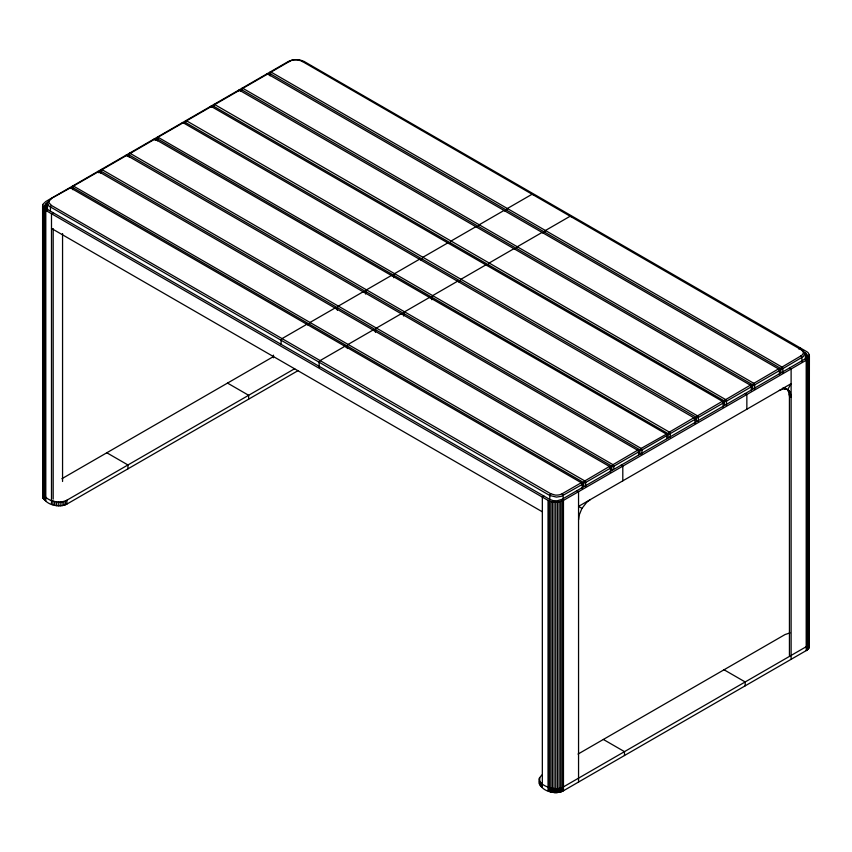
<?xml version="1.0" encoding="UTF-8"?>
<svg xmlns="http://www.w3.org/2000/svg" width="852" height="852" viewBox="0 0 852 852"><rect width="100%" height="100%" fill="white"/><g stroke="black" fill="none" stroke-linecap="round" stroke-linejoin="round"><path stroke-width="1.28" d="M298.147 370.577L66.914 504.075C59.278 508.42 42.866 504.501 42.983 494.703M808.867 644.208L809.262 647.137L806.205 650.608L563.46 790.752C555.792 795.118 539.444 791.157 539.518 781.38M542.341 774.681C531.073 784 556.686 792.466 563.46 786.875L806.194 646.732L809.017 643.91L809.017 640.651L809.017 647.786L806.194 650.608L806.205 360.247C810.252 358.66 810.263 352.93 806.205 351.343L303.962 61.376L299.627 59.842L292.875 59.842L288.54 61.376L45.795 201.519L43.143 204.033L42.6 205.971L42.643 496.876M578.551 519.805L579.115 515.332L581.927 508.346M723.178 401.995A1.395 0.809 0 0 1 723.38 402.964L698.044 417.587A1.395 0.809 0 0 1 696.968 417.661L185.566 122.56L185.853 121.57L186.567 120.824L697.596 415.904A1.459 0.841 60 0 1 698.044 416.458A1.374 0.788 60 0 1 698.342 417.448L698.342 421.58M238.539 90.823A1.374 0.788 60 0 1 238.666 90.312A1.459 0.841 60 0 1 239.274 90.12L751.315 385.711A1.47 0.852 0 0 1 751.677 386.073A1.395 0.809 0 0 1 751.549 386.702L726.213 401.324A1.395 0.809 0 0 1 725.127 401.409L213.724 106.308L214.022 105.318L214.725 104.562L725.755 399.641A1.459 0.841 60 0 1 726.213 400.206A1.374 0.788 60 0 1 726.5 401.196L726.5 405.318M241.883 90.046L242.895 88.299L267.698 73.975L268.71 74.561A1.395 0.809 0 0 0 266.995 74.422L266.697 74.561A1.374 0.788 60 0 1 266.825 74.049A1.459 0.841 60 0 1 267.443 73.868L779.473 369.448A1.395 0.809 0 0 1 779.708 370.439L754.371 385.061A1.395 0.809 0 0 1 753.296 385.147L241.521 89.673A1.395 0.809 0 0 1 241.659 89.055L241.883 88.885A1.374 0.788 60 0 1 242.181 88.235A1.459 0.841 60 0 1 242.628 88.193L753.924 383.379A1.459 0.841 60 0 1 754.371 383.943A1.374 0.788 60 0 1 754.67 384.934L754.67 389.066M44.975 208.633L45.081 205.204L47.467 202.488L47.467 210.444M309.201 324.09L310.203 322.344L335.017 308.019L336.018 308.605M421.91 259.019L422.911 257.272L447.726 242.948L448.727 243.534M450.069 242.756L451.081 241.02L475.885 226.696L476.896 227.271M459.984 281L460.985 279.254L485.8 264.929L486.801 265.515M478.238 226.494L479.239 224.758L504.054 210.433L505.055 211.008M488.143 264.738L489.154 263.002L513.958 248.677L514.97 249.253M506.397 210.242L507.398 208.495L532.212 194.171L533.214 194.757M516.312 248.475L517.313 246.739L542.128 232.415L543.129 232.99M544.471 232.223L545.472 230.477L570.286 216.152L571.298 216.738M289.158 61.589L290.17 61.014A8.051 4.643 0 0 1 297.124 59.704L301.565 61.014L803.447 351.035L804.725 353.772L803.447 356.509L782.541 368.81A1.395 0.809 0 0 1 781.454 368.884L269.679 73.41A1.395 0.809 0 0 1 269.818 72.793L270.052 72.622A1.374 0.788 60 0 1 270.18 72.122A1.459 0.841 60 0 1 270.798 71.93L782.083 367.127A1.459 0.841 60 0 1 782.7 368.021A1.374 0.788 60 0 1 782.828 368.671L782.828 372.803M809.017 647.786L809.4 355.795M43.143 494.384C41.663 496.822 43.548 499.655 45.795 500.784L45.795 210.423L43.133 207.92L42.6 205.971M584.419 481.167L609.436 466.459L610.809 467.407A1.395 0.809 0 0 1 610.671 468.036L585.335 482.658A1.395 0.809 0 0 1 583.663 482.541L72.857 187.632A1.47 0.852 0 0 1 72.633 186.609L72.857 186.471M612.577 464.915L637.85 450.09L638.563 450.506L638.595 454.915M640.736 448.653L666.626 434.019M668.98 432.347L694.252 417.533L694.966 417.938L694.998 423.508M697.128 416.095L722.411 401.271L723.146 401.963L723.146 407.256M725.297 399.833L750.569 385.019L751.315 385.711L751.315 391.004M753.456 383.57L778.728 368.756L779.473 369.448L779.473 374.742M781.614 367.318L800.933 355.902A8.051 4.643 0 0 0 803.202 351.876L800.933 349.32L801.945 349.895M71.217 188.271L70.503 187.823L50.683 198.793L47.936 201.892L47.605 203.309L48.883 206.046L549.764 495.491L556.473 497.099L561.212 496.365L582.512 484.287A1.395 0.809 0 0 0 582.651 483.67L581.277 482.722L562.16 493.755A8.051 4.643 0 0 1 555.206 495.055L550.765 493.755L51.397 205.439L50.47 206.695L50.385 211.317M550.765 493.755L549.838 495.001L549.764 499.623M240.541 90.823L239.54 90.237L213.49 105.307A1.395 0.809 0 0 0 213.362 105.936L213.724 106.308M127.502 155.756A1.395 0.809 0 0 1 127.779 155.884L126.82 155.32L100.77 170.389A1.395 0.809 0 0 0 100.642 171.007L612.418 466.481A1.395 0.809 0 0 0 613.493 466.406L638.83 451.773A1.395 0.809 0 0 0 638.957 451.155A1.47 0.852 0 0 0 638.595 450.783L126.565 155.202A1.459 0.841 60 0 0 125.947 155.394A1.374 0.788 60 0 0 125.819 155.895L126.107 155.767A1.395 0.809 0 0 1 126.447 155.682M155.352 139.419A1.47 0.852 0 0 1 155.991 139.632L154.989 139.057L128.94 154.127A1.395 0.809 0 0 0 128.801 154.755L640.576 450.218A1.395 0.809 0 0 0 641.652 450.144L666.988 435.521A1.395 0.809 0 0 0 667.127 434.893A1.47 0.852 0 0 0 666.754 434.52L666.722 434.243M157.183 137.8A1.47 0.852 0 0 0 157.407 138.812L668.181 433.711A1.47 0.852 0 0 0 668.82 433.913A1.395 0.809 0 0 0 669.896 433.838L695.232 419.216A1.395 0.809 0 0 0 695.36 418.588L182.967 122.635A1.459 0.841 60 0 0 182.349 122.826A1.374 0.788 60 0 0 182.253 123.05M613.781 468.334L613.781 466.268A1.374 0.788 60 0 0 613.493 465.277A1.459 0.841 60 0 0 613.046 464.723L102.016 169.644L101.037 171.06L101.005 173.446M641.95 454.137L641.95 450.005A1.374 0.788 60 0 0 641.652 449.015A1.459 0.841 60 0 0 641.205 448.461L130.175 153.381L129.195 154.798L129.174 157.183M590.287 499.613L586.655 502.371L581.98 508.378L578.551 506.386L791.114 383.666L787.674 389.62L784.596 388.086L786.002 388.65M290.17 61.014L270.798 72.228L270.052 75.849M98.875 172.818L101.143 171.508M155.064 140.378L157.354 139.046M53.175 212.744L51.493 213.714L51.493 504.075M61.919 478.696L273.567 356.509M42.973 497.962L42.983 490.827C42.866 500.635 59.278 504.544 66.914 500.199L294.685 368.703M544.013 496.141L542.341 497.099L542.341 787.461M798.825 349.022L800.507 348.053M45.795 210.423L548.038 500.39L552.373 501.935L557.464 502.158L563.46 500.39L806.205 360.247M578.029 754.073L785.075 634.538L789.964 632.908M779.378 390.44L782.999 389.013L786.268 389.044M548.038 500.39L548.038 790.752C552.756 793.212 558.742 793.223 563.46 790.752L563.46 500.39M270.553 72.25L271.053 72.047L270.51 72.132M242.383 88.512L242.895 88.299L242.351 88.395M214.225 104.764L214.47 104.445A1.459 0.841 60 0 0 214.022 104.487A1.374 0.788 60 0 0 213.724 105.147M186.055 121.027L186.3 120.707A1.459 0.841 60 0 0 185.853 120.75A1.374 0.788 60 0 0 185.566 121.399L211.381 106.5L212.35 106.798M157.908 137.279L183.223 122.752L184.202 123.05M129.664 153.584L129.909 153.264A1.459 0.841 60 0 0 129.461 153.307A1.374 0.788 60 0 0 129.195 153.679M101.505 169.846L101.75 169.527A1.459 0.841 60 0 0 101.303 169.569A1.374 0.788 60 0 0 101.037 169.931M73.347 186.098L98.672 171.571L99.386 172.019M301.565 61.014L302.567 61.589M214.182 104.647L214.725 104.562M186.024 120.909L186.567 120.824M157.865 137.161L669.448 432.156A1.459 0.841 60 0 1 669.896 432.72A1.374 0.788 60 0 1 670.183 433.711L670.183 437.832M129.632 153.466L130.175 153.381M101.463 169.729L102.016 169.644M73.315 185.981L584.887 480.975A1.459 0.841 60 0 1 585.335 481.529A1.374 0.788 60 0 1 585.633 482.52L585.633 486.652M779.473 370.609A1.374 0.788 60 0 0 779.346 369.949A1.459 0.841 60 0 0 778.728 369.054L779.016 368.959M751.315 386.872A1.374 0.788 60 0 0 751.187 386.212A1.459 0.841 60 0 0 750.569 385.317L750.857 385.221M722.688 401.473L211.115 106.383A1.459 0.841 60 0 0 210.497 106.575A1.374 0.788 60 0 0 210.401 106.798M694.998 419.386A1.374 0.788 60 0 0 694.87 418.726A1.459 0.841 60 0 0 694.252 417.831L694.54 417.725M666.296 434.03L154.723 138.94A1.459 0.841 60 0 0 154.105 139.132A1.374 0.788 60 0 0 154.01 139.355M638.595 451.943A1.374 0.788 60 0 0 638.467 451.294A1.459 0.841 60 0 0 637.85 450.399L638.137 450.293M609.436 466.459L609.702 466.651A1.459 0.841 60 0 1 610.309 467.546A1.374 0.788 60 0 1 610.447 468.195L610.447 472.327M582.278 488.59L582.278 484.458A1.374 0.788 60 0 0 581.991 483.467A1.459 0.841 60 0 0 581.533 482.903L581.82 482.807M722.645 401.601L722.411 401.58A1.459 0.841 60 0 1 723.018 402.474A1.374 0.788 60 0 1 723.146 403.124M666.253 434.158L666.019 434.137A1.459 0.841 60 0 1 666.626 435.031A1.374 0.788 60 0 1 666.754 435.692M789.431 367.989L791.114 368.959L791.114 659.32M788.909 390.45L787.227 389.481L788.867 392.293L789.431 396.116L791.114 397.085L789.857 391.707L787.727 389.524M783.031 387.873L784.703 388.842M788.175 390.738L789.857 391.707M788.867 392.293L790.549 393.262M789.293 394.093L790.965 395.062M745.181 393.539L746.853 394.508L746.853 409.216M621.129 465.16L622.801 466.129L622.801 480.837M610.447 467.034L98.406 171.454A1.459 0.841 60 0 0 97.799 171.646A1.374 0.788 60 0 0 97.66 172.147L97.959 172.019A1.395 0.809 0 0 1 98.299 171.934M582.278 483.297L70.247 187.717A1.459 0.841 60 0 0 69.789 187.76A1.374 0.788 60 0 0 69.502 188.409L69.789 188.271A1.395 0.809 0 0 1 70.13 188.196M576.868 490.709L578.551 491.679L578.551 782.04M51.493 228.432L542.341 511.807M227.516 383.091L248.635 395.285L248.635 399.162M724.051 669.768L745.181 681.962L745.181 685.828M106.819 452.774L127.938 464.968L127.938 468.845M603.354 739.451L624.484 751.645L624.484 755.522M804.533 352.313C807.707 353.559 807.696 358.032 804.533 359.278L561.788 499.421L557.091 500.806L553.118 500.625L549.721 499.421L47.467 209.454L45.901 208.207L44.975 205.982M185.566 122.56L185.193 122.198A1.395 0.809 0 0 1 185.331 121.57M51.397 205.439L49.128 202.882A8.051 4.643 0 0 1 51.397 198.857M800.933 355.902L801.87 357.158L801.945 361.77M562.16 493.755L563.097 495.001L563.172 499.623M430.335 297.667L429.408 297.486L404.593 311.811L403.667 313.067L403.592 316.039M392.261 275.686L391.334 275.505L366.52 289.829L365.593 291.086L365.519 294.057M809.017 644.517L809.357 646.7M402.25 314.335L401.239 313.749L376.435 328.073L375.508 329.33L375.423 332.291M364.177 292.353L363.165 291.767L338.361 306.092L337.435 307.348L337.349 310.309M458.653 281.767L457.641 281.181L432.837 295.506L431.911 296.762L431.826 299.734M420.579 259.785L419.567 259.2L394.764 273.524L393.837 274.781L393.752 277.752M374.092 330.587L373.091 330.001L348.276 344.325L347.35 345.582L347.275 348.553M345.933 346.849L344.932 346.263L320.118 360.588L319.117 362.334L319.117 367.287M307.86 324.868L306.858 324.282L282.044 338.606L281.117 339.863L281.032 344.07M809.262 354.815L809.262 647.137M808.857 357.744L808.857 648.095M808.378 644.943L808.378 648.819M808.207 358.66L808.207 649.011M807.419 645.891L807.419 649.767M807.313 359.501L807.313 649.852M806.919 355.028L807.025 358.447M806.61 354.272L806.61 358.255M806.098 353.559L806.098 358.862M805.396 352.898L805.396 359.533M789.431 393.677L789.442 655.699M781.827 367.34L780.847 368.352L780.815 372.803M753.658 383.592L752.689 384.614L752.657 389.066M725.499 399.854L724.519 400.877L724.488 405.318M697.33 416.117L696.361 417.129L696.329 421.58M669.182 432.369L668.213 433.38L668.181 437.832M666.754 434.52L666.754 438.652M640.938 448.674L639.969 449.696L639.937 454.137M612.78 464.936L611.811 465.948L611.779 470.4M584.632 481.188L583.663 482.2L583.62 486.652M562.16 501.04L562.16 791.391M562 787.578L562 791.455M560.701 501.551L560.701 791.913M560.36 788.132L560.36 792.009M559.125 501.924L559.125 792.285M558.571 788.505L558.571 792.381M557.464 502.158L557.464 792.52M556.697 788.696L556.697 792.573M555.749 502.243L555.749 792.594M554.801 788.696L554.801 792.562M554.045 502.158L554.045 792.52M552.927 788.505L552.927 792.381M552.373 501.935L552.373 792.285M551.137 788.132L551.137 791.998M550.797 501.551L550.797 791.913M549.497 787.578L549.497 791.455M549.338 501.04L549.338 791.391M541.116 782.743L541.116 786.62M540.168 781.795L540.168 785.661M539.518 777.503L539.518 784.639M539.188 778.59L539.188 783.552M273.449 355.135L273.449 357.787M157.407 140.878L158.153 136.959A1.459 0.841 60 0 0 157.705 137.002A1.374 0.788 60 0 0 157.407 137.651M72.857 189.698L73.602 185.779A1.459 0.841 60 0 0 73.144 185.821A1.374 0.788 60 0 0 72.889 186.194M66.914 500.199L66.914 504.075M65.466 500.912L65.466 504.778M63.825 501.455L63.825 505.332M62.558 233.554L62.558 481.486M62.036 501.828L62.036 505.705M60.162 502.02L60.162 505.896M58.255 502.02L58.255 505.896M56.381 501.828L56.381 505.705M54.603 501.455L54.603 505.332M53.175 228.655L53.175 499.123M52.952 500.912L52.952 504.778M46.604 203.074L46.604 209.709M45.901 203.734L45.901 209.038M45.39 204.448L45.39 208.431M45.081 205.204L45.081 207.856M44.687 209.677L44.687 500.028M44.581 496.066L44.581 499.943M43.793 208.836L43.793 499.187M43.622 495.118L43.622 498.995M43.133 207.92L43.133 498.282M42.738 204.991L42.738 497.312M182.85 123.114A1.395 0.809 0 0 1 183.595 123.125M210.668 106.947A1.395 0.809 0 0 1 211.743 106.862A1.47 0.852 0 0 1 212.084 106.947M238.826 90.685A1.395 0.809 0 0 1 239.902 90.61A1.47 0.852 0 0 1 240.243 90.685"/></g></svg>
